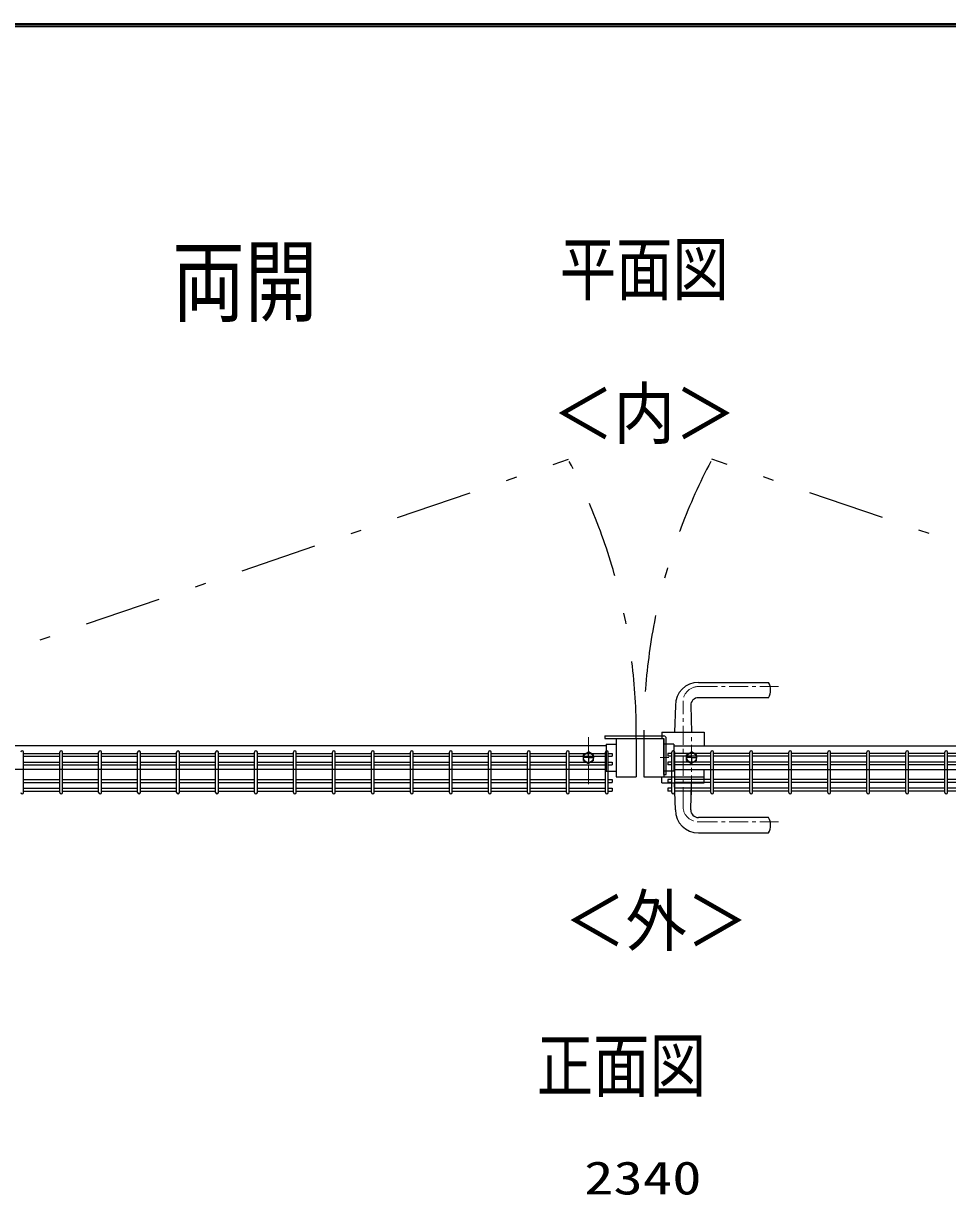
# Model space of a CAD drawing. Units: millimetres, scale not verified. Extents: x -4425 to 4425, y -3150 to 3150.
# Drawn here: x 837 to 2041, y 1398 to 2925 of the extents above; entities that cross this region are included whole.
import ezdxf
from ezdxf.enums import TextEntityAlignment as Align

# ---------------------------------------------------------------- set-up
doc = ezdxf.new("R2010")
doc.units = ezdxf.units.MM
doc.header["$LTSCALE"] = 20
doc.linetypes.add('USER1', pattern=[2, 1.25, -0.25, 0.25, -0.25])
doc.linetypes.add('USER3', pattern=[10.7, 5, -2.5, 0.7, -2.5])
for name, color, linetype, lineweight in [('0-0_WAKU', 7, 'Continuous', 25), ('0-2_外形線', 7, 'Continuous', 25), ('0-3_軸線', 1, 'USER1', 9), ('0-7_扉縦枠', 7, 'Continuous', 25), ('0-8_J200', 3, 'Continuous', 25), ('0-C_LAYER15', 1, 'Continuous', 25), ('1-0_ハッチング', 4, 'Continuous', 25), ('1-1_扉横枠', 7, 'Continuous', 25), ('1-3_丁番', 3, 'Continuous', 25)]:
    doc.layers.add(name, color=color, linetype=linetype, lineweight=lineweight)
doc.layers.add('1-4_D-TITLE', color=7, linetype='Continuous')
doc.layers.add('1-5_LAYER14', color=7, linetype='Continuous')
doc.styles.add('ＭＳ ゴシック', font='')
doc.styles.get('ＭＳ ゴシック').set_extended_font_data('MS Gothic')

msp = doc.modelspace()

# ---------------------------------------------------------------- linework, layer by layer
at = {"layer": '0-0_WAKU'}
msp.add_line((-4048.01, 2922.98), (4197.99, 2922.98), dxfattribs=at)
msp.add_lwpolyline([(-4050.01, 2924.98), (4199.99, 2924.98), (4199.99, -2925.02), (-4050.01, -2925.02)], close=True, dxfattribs=at)
msp.add_lwpolyline([(-4046.01, -2921.02), (-4046.01, 2920.98), (4195.99, 2920.98)], dxfattribs=at)
at = {"layer": '0-2_外形線'}
for p, q in [((1716.39, 2067.14), (1807.71, 2067.14)), ((1807.71, 2047.14), (1716.39, 2047.14)), ((1686.39, 2037.14), (1685.39, 2002.14)), ((1706.39, 2037.14), (1707.39, 2002.14)), ((1668.89, 2002.14), (1723.89, 2002.14)), ((1668.89, 2002.14), (1668.89, 1994.14)), ((1723.89, 2002.14), (1723.89, 1984.64)), ((1566.7, 1965.39), (1573.19, 1961.64)), ((1579.69, 1965.39), (1573.19, 1961.64)), ((1668.89, 1936.14), (1668.89, 1944.14)), ((1723.89, 1936.14), (1723.89, 1953.64)), ((1668.89, 1936.14), (1723.89, 1936.14)), ((1686.39, 1901.14), (1685.39, 1936.14)), ((1706.39, 1901.14), (1707.39, 1936.14)), ((1807.71, 1891.14), (1716.39, 1891.14)), ((1716.39, 1871.14), (1807.71, 1871.14))]:
    msp.add_line(p, q, dxfattribs=at)
for centre, radius, start, end in [((1716.39, 2037.14), 30, 90, 180), ((1790.39, 2057.14), 20, 330, 30), ((1716.39, 2037.14), 10, 90, 180), ((1716.39, 1901.14), 30, 180, 270), ((1716.39, 1901.14), 10, 180, 270), ((1790.39, 1881.14), 20, 330, 30)]:
    msp.add_arc(centre, radius, start, end, dxfattribs=at)
at = {"layer": '0-3_軸線'}
for p, q in [((1716.39, 2061.64), (1820.91, 2061.64)), ((1696.39, 1905.64), (1696.39, 2041.64)), ((1573.19, 1934.49), (1573.19, 1995.56)), ((1573.19, 1934.49), (1573.19, 1995.56)), ((1707.59, 1920.74), (1707.59, 1995.56)), ((1677.74, 1969.14), (1666.55, 1969.14)), ((1716.39, 1885.64), (1820.91, 1885.64))]:
    msp.add_line(p, q, dxfattribs=at)
for centre, start, end in [((1716.39, 2041.64), 90, 180), ((1716.39, 1905.64), 180, 270)]:
    msp.add_arc(centre, 20, start, end, dxfattribs=at)
at = {"layer": '0-7_扉縦枠'}
for p, q in [((1609.39, 1994.14), (1635.39, 1994.14)), ((1609.39, 1994.14), (1609.39, 1944.14)), ((1635.39, 1994.14), (1635.39, 1944.14)), ((1645.39, 1994.14), (1671.39, 1994.14)), ((1645.39, 1994.14), (1645.39, 1944.14)), ((1671.39, 1994.14), (1671.39, 1944.14)), ((1609.39, 1944.14), (1635.39, 1944.14)), ((1645.39, 1944.14), (1723.89, 1944.14))]:
    msp.add_line(p, q, dxfattribs=at)
at = {"layer": '0-8_J200'}
for p, q in [((837.35, 1923.84), (837.35, 1976.24)), ((837.35, 1974.44), (884.52, 1974.44)), ((837.35, 1970.84), (884.52, 1970.84)), ((884.52, 1923.84), (884.52, 1976.24)), ((888.12, 1923.84), (888.12, 1976.24)), ((888.12, 1974.44), (935.29, 1974.44)), ((888.12, 1970.84), (935.29, 1970.84)), ((935.29, 1923.84), (935.29, 1976.24)), ((938.89, 1923.84), (938.89, 1976.24)), ((938.89, 1974.44), (986.06, 1974.44)), ((938.89, 1970.84), (986.06, 1970.84)), ((986.06, 1923.84), (986.06, 1976.24)), ((989.66, 1923.84), (989.66, 1976.24)), ((989.66, 1974.44), (1036.83, 1974.44)), ((989.66, 1970.84), (1036.83, 1970.84)), ((1036.83, 1923.84), (1036.83, 1976.24)), ((1040.43, 1923.84), (1040.43, 1976.24)), ((1040.43, 1974.44), (1087.6, 1974.44)), ((1040.43, 1970.84), (1087.6, 1970.84)), ((1087.6, 1923.84), (1087.6, 1976.24)), ((1091.2, 1923.84), (1091.2, 1976.24)), ((1091.2, 1974.44), (1138.37, 1974.44)), ((1091.2, 1970.84), (1138.37, 1970.84)), ((1138.37, 1923.84), (1138.37, 1976.24)), ((1141.97, 1923.84), (1141.97, 1976.24)), ((1141.97, 1974.44), (1189.14, 1974.44)), ((1141.97, 1970.84), (1189.14, 1970.84)), ((1189.14, 1923.84), (1189.14, 1976.24)), ((1192.74, 1923.84), (1192.74, 1976.24)), ((1192.74, 1974.44), (1239.91, 1974.44)), ((1192.74, 1970.84), (1239.91, 1970.84)), ((1239.91, 1923.84), (1239.91, 1976.24)), ((1243.51, 1923.84), (1243.51, 1976.24)), ((1243.51, 1974.44), (1290.68, 1974.44)), ((1243.51, 1970.84), (1290.68, 1970.84)), ((1290.68, 1923.84), (1290.68, 1976.24)), ((1294.28, 1923.84), (1294.28, 1976.24)), ((1294.28, 1974.44), (1341.45, 1974.44)), ((1294.28, 1970.84), (1341.45, 1970.84)), ((1341.45, 1923.84), (1341.45, 1976.24)), ((1345.05, 1923.84), (1345.05, 1976.24)), ((1345.05, 1974.44), (1392.22, 1974.44)), ((1345.05, 1970.84), (1392.22, 1970.84)), ((1392.22, 1923.84), (1392.22, 1976.24)), ((1395.82, 1923.84), (1395.82, 1976.24)), ((1395.82, 1974.44), (1442.99, 1974.44)), ((1395.82, 1970.84), (1442.99, 1970.84)), ((1442.99, 1923.84), (1442.99, 1976.24)), ((1446.59, 1923.84), (1446.59, 1976.24)), ((1446.59, 1974.44), (1493.75, 1974.44)), ((1446.59, 1970.84), (1493.75, 1970.84)), ((1493.75, 1923.84), (1493.75, 1976.24)), ((1497.35, 1923.84), (1497.35, 1976.24)), ((1497.35, 1974.44), (1544.52, 1974.44)), ((1497.35, 1970.84), (1544.52, 1970.84)), ((1544.52, 1923.84), (1544.52, 1976.24)), ((1548.12, 1923.84), (1548.12, 1976.24)), ((1548.12, 1974.44), (1595.29, 1974.44)), ((1548.12, 1970.84), (1595.29, 1970.84)), ((1595.29, 1923.84), (1595.29, 1976.24)), ((1598.89, 1923.84), (1598.89, 1976.24)), ((1598.89, 1974.44), (1604.09, 1974.44)), ((1598.89, 1970.84), (1604.09, 1970.84)), ((1604.09, 1974.44), (1604.09, 1970.84)), ((1676.69, 1974.44), (1676.69, 1970.84)), ((1681.89, 1974.44), (1676.69, 1974.44)), ((1681.89, 1970.84), (1676.69, 1970.84)), ((1681.89, 1923.84), (1681.89, 1976.24)), ((1685.49, 1923.84), (1685.49, 1976.24)), ((1732.66, 1974.44), (1685.49, 1974.44)), ((1732.66, 1970.84), (1685.49, 1970.84)), ((1732.66, 1923.84), (1732.66, 1976.24)), ((1736.26, 1923.84), (1736.26, 1976.24)), ((1783.43, 1974.44), (1736.26, 1974.44)), ((1783.43, 1970.84), (1736.26, 1970.84)), ((1783.43, 1923.84), (1783.43, 1976.24)), ((1787.03, 1923.84), (1787.03, 1976.24)), ((1834.2, 1974.44), (1787.03, 1974.44)), ((1834.2, 1970.84), (1787.03, 1970.84)), ((1834.2, 1923.84), (1834.2, 1976.24)), ((1837.8, 1923.84), (1837.8, 1976.24)), ((1884.97, 1974.44), (1837.8, 1974.44)), ((1884.97, 1970.84), (1837.8, 1970.84)), ((1884.97, 1923.84), (1884.97, 1976.24)), ((1888.57, 1923.84), (1888.57, 1976.24)), ((1935.74, 1974.44), (1888.57, 1974.44)), ((1935.74, 1970.84), (1888.57, 1970.84)), ((1935.74, 1923.84), (1935.74, 1976.24)), ((1939.34, 1923.84), (1939.34, 1976.24)), ((1986.51, 1974.44), (1939.34, 1974.44)), ((1986.51, 1970.84), (1939.34, 1970.84)), ((1986.51, 1923.84), (1986.51, 1976.24)), ((1990.11, 1923.84), (1990.11, 1976.24)), ((2037.28, 1974.44), (1990.11, 1974.44)), ((2037.28, 1970.84), (1990.11, 1970.84)), ((2037.28, 1923.84), (2037.28, 1976.24)), ((2040.88, 1923.84), (2040.88, 1976.24)), ((2088.05, 1974.44), (2040.88, 1974.44)), ((2088.05, 1970.84), (2040.88, 1970.84)), ((837.35, 1963.14), (884.52, 1963.14)), ((837.35, 1959.54), (884.52, 1959.54)), ((888.12, 1963.14), (935.29, 1963.14)), ((888.12, 1959.54), (935.29, 1959.54)), ((938.89, 1963.14), (986.06, 1963.14)), ((938.89, 1959.54), (986.06, 1959.54)), ((989.66, 1963.14), (1036.83, 1963.14)), ((989.66, 1959.54), (1036.83, 1959.54)), ((1040.43, 1963.14), (1087.6, 1963.14)), ((1040.43, 1959.54), (1087.6, 1959.54)), ((1091.2, 1963.14), (1138.37, 1963.14)), ((1091.2, 1959.54), (1138.37, 1959.54)), ((1141.97, 1963.14), (1189.14, 1963.14)), ((1141.97, 1959.54), (1189.14, 1959.54)), ((1192.74, 1963.14), (1239.91, 1963.14)), ((1192.74, 1959.54), (1239.91, 1959.54)), ((1243.51, 1963.14), (1290.68, 1963.14)), ((1243.51, 1959.54), (1290.68, 1959.54)), ((1294.28, 1963.14), (1341.45, 1963.14)), ((1294.28, 1959.54), (1341.45, 1959.54)), ((1345.05, 1963.14), (1392.22, 1963.14)), ((1345.05, 1959.54), (1392.22, 1959.54)), ((1395.82, 1963.14), (1442.99, 1963.14)), ((1395.82, 1959.54), (1442.99, 1959.54)), ((1446.59, 1963.14), (1493.75, 1963.14)), ((1446.59, 1959.54), (1493.75, 1959.54)), ((1497.35, 1963.14), (1544.52, 1963.14)), ((1497.35, 1959.54), (1544.52, 1959.54)), ((1548.12, 1963.14), (1595.29, 1963.14)), ((1548.12, 1959.54), (1595.29, 1959.54)), ((1598.89, 1963.14), (1604.09, 1963.14)), ((1598.89, 1959.54), (1604.09, 1959.54)), ((1604.09, 1963.14), (1604.09, 1959.54)), ((1676.69, 1963.14), (1676.69, 1959.54)), ((1681.89, 1963.14), (1676.69, 1963.14)), ((1681.89, 1959.54), (1676.69, 1959.54)), ((1732.66, 1963.14), (1685.49, 1963.14)), ((1732.66, 1959.54), (1685.49, 1959.54)), ((1783.43, 1963.14), (1736.26, 1963.14)), ((1783.43, 1959.54), (1736.26, 1959.54)), ((1834.2, 1963.14), (1787.03, 1963.14)), ((1834.2, 1959.54), (1787.03, 1959.54)), ((1884.97, 1963.14), (1837.8, 1963.14)), ((1884.97, 1959.54), (1837.8, 1959.54)), ((1935.74, 1963.14), (1888.57, 1963.14)), ((1935.74, 1959.54), (1888.57, 1959.54)), ((1986.51, 1963.14), (1939.34, 1963.14)), ((1986.51, 1959.54), (1939.34, 1959.54)), ((2037.28, 1963.14), (1990.11, 1963.14)), ((2037.28, 1959.54), (1990.11, 1959.54)), ((2088.05, 1963.14), (2040.88, 1963.14)), ((2088.05, 1959.54), (2040.88, 1959.54)), ((837.35, 1940.54), (884.52, 1940.54)), ((888.12, 1940.54), (935.29, 1940.54)), ((938.89, 1940.54), (986.06, 1940.54)), ((989.66, 1940.54), (1036.83, 1940.54)), ((1040.43, 1940.54), (1087.6, 1940.54)), ((1091.2, 1940.54), (1138.37, 1940.54)), ((1141.97, 1940.54), (1189.14, 1940.54)), ((1192.74, 1940.54), (1239.91, 1940.54)), ((1243.51, 1940.54), (1290.68, 1940.54)), ((1294.28, 1940.54), (1341.45, 1940.54)), ((1345.05, 1940.54), (1392.22, 1940.54)), ((1395.82, 1940.54), (1442.99, 1940.54)), ((1446.59, 1940.54), (1493.75, 1940.54)), ((1497.35, 1940.54), (1544.52, 1940.54)), ((1548.12, 1940.54), (1595.29, 1940.54)), ((1598.89, 1940.54), (1604.09, 1940.54)), ((1604.09, 1940.54), (1604.09, 1936.94)), ((1676.69, 1940.54), (1676.69, 1936.94)), ((1681.89, 1940.54), (1676.69, 1940.54)), ((1732.66, 1940.54), (1685.49, 1940.54)), ((1783.43, 1940.54), (1736.26, 1940.54)), ((1834.2, 1940.54), (1787.03, 1940.54)), ((1884.97, 1940.54), (1837.8, 1940.54)), ((1935.74, 1940.54), (1888.57, 1940.54)), ((1986.51, 1940.54), (1939.34, 1940.54)), ((2037.28, 1940.54), (1990.11, 1940.54)), ((2088.05, 1940.54), (2040.88, 1940.54)), ((837.35, 1936.94), (884.52, 1936.94)), ((837.35, 1929.24), (884.52, 1929.24)), ((837.35, 1925.64), (884.52, 1925.64)), ((888.12, 1936.94), (935.29, 1936.94)), ((888.12, 1929.24), (935.29, 1929.24)), ((888.12, 1925.64), (935.29, 1925.64)), ((938.89, 1936.94), (986.06, 1936.94)), ((938.89, 1929.24), (986.06, 1929.24)), ((938.89, 1925.64), (986.06, 1925.64)), ((989.66, 1936.94), (1036.83, 1936.94)), ((989.66, 1929.24), (1036.83, 1929.24)), ((989.66, 1925.64), (1036.83, 1925.64)), ((1040.43, 1936.94), (1087.6, 1936.94)), ((1040.43, 1929.24), (1087.6, 1929.24)), ((1040.43, 1925.64), (1087.6, 1925.64)), ((1091.2, 1936.94), (1138.37, 1936.94)), ((1091.2, 1929.24), (1138.37, 1929.24)), ((1091.2, 1925.64), (1138.37, 1925.64)), ((1141.97, 1936.94), (1189.14, 1936.94)), ((1141.97, 1929.24), (1189.14, 1929.24)), ((1141.97, 1925.64), (1189.14, 1925.64)), ((1192.74, 1936.94), (1239.91, 1936.94)), ((1192.74, 1929.24), (1239.91, 1929.24)), ((1192.74, 1925.64), (1239.91, 1925.64)), ((1243.51, 1936.94), (1290.68, 1936.94)), ((1243.51, 1929.24), (1290.68, 1929.24)), ((1243.51, 1925.64), (1290.68, 1925.64)), ((1294.28, 1936.94), (1341.45, 1936.94)), ((1294.28, 1929.24), (1341.45, 1929.24)), ((1294.28, 1925.64), (1341.45, 1925.64)), ((1345.05, 1936.94), (1392.22, 1936.94)), ((1345.05, 1929.24), (1392.22, 1929.24)), ((1345.05, 1925.64), (1392.22, 1925.64)), ((1395.82, 1936.94), (1442.99, 1936.94)), ((1395.82, 1929.24), (1442.99, 1929.24)), ((1395.82, 1925.64), (1442.99, 1925.64)), ((1446.59, 1936.94), (1493.75, 1936.94)), ((1446.59, 1929.24), (1493.75, 1929.24)), ((1446.59, 1925.64), (1493.75, 1925.64)), ((1497.35, 1936.94), (1544.52, 1936.94)), ((1497.35, 1929.24), (1544.52, 1929.24)), ((1497.35, 1925.64), (1544.52, 1925.64)), ((1548.12, 1936.94), (1595.29, 1936.94)), ((1548.12, 1929.24), (1595.29, 1929.24)), ((1548.12, 1925.64), (1595.29, 1925.64)), ((1598.89, 1936.94), (1604.09, 1936.94)), ((1598.89, 1929.24), (1604.09, 1929.24)), ((1598.89, 1925.64), (1604.09, 1925.64)), ((1604.09, 1929.24), (1604.09, 1925.64)), ((1681.89, 1936.94), (1676.69, 1936.94)), ((1676.69, 1929.24), (1676.69, 1925.64)), ((1681.89, 1929.24), (1676.69, 1929.24)), ((1681.89, 1925.64), (1676.69, 1925.64)), ((1732.66, 1936.94), (1685.49, 1936.94)), ((1732.66, 1929.24), (1685.49, 1929.24)), ((1732.66, 1925.64), (1685.49, 1925.64)), ((1783.43, 1936.94), (1736.26, 1936.94)), ((1783.43, 1929.24), (1736.26, 1929.24)), ((1783.43, 1925.64), (1736.26, 1925.64)), ((1834.2, 1936.94), (1787.03, 1936.94)), ((1834.2, 1929.24), (1787.03, 1929.24)), ((1834.2, 1925.64), (1787.03, 1925.64)), ((1884.97, 1936.94), (1837.8, 1936.94)), ((1884.97, 1929.24), (1837.8, 1929.24)), ((1884.97, 1925.64), (1837.8, 1925.64)), ((1935.74, 1936.94), (1888.57, 1936.94)), ((1935.74, 1929.24), (1888.57, 1929.24)), ((1935.74, 1925.64), (1888.57, 1925.64)), ((1986.51, 1936.94), (1939.34, 1936.94)), ((1986.51, 1929.24), (1939.34, 1929.24)), ((1986.51, 1925.64), (1939.34, 1925.64)), ((2037.28, 1936.94), (1990.11, 1936.94)), ((2037.28, 1929.24), (1990.11, 1929.24)), ((2037.28, 1925.64), (1990.11, 1925.64)), ((2088.05, 1936.94), (2040.88, 1936.94)), ((2088.05, 1929.24), (2040.88, 1929.24)), ((2088.05, 1925.64), (2040.88, 1925.64))]:
    msp.add_line(p, q, dxfattribs=at)
for centre, start, end in [((835.55, 1976.24), 0, 180), ((886.32, 1976.24), 0, 180), ((937.09, 1976.24), 0, 180), ((987.86, 1976.24), 0, 180), ((1038.63, 1976.24), 0, 180), ((1089.4, 1976.24), 0, 180), ((1140.17, 1976.24), 0, 180), ((1190.94, 1976.24), 0, 180), ((1241.71, 1976.24), 0, 180), ((1292.48, 1976.24), 0, 180), ((1343.25, 1976.24), 0, 180), ((1394.02, 1976.24), 0, 180), ((1444.79, 1976.24), 0, 180), ((1495.55, 1976.24), 0, 180), ((1546.32, 1976.24), 0, 180), ((1597.09, 1976.24), 0, 180), ((1683.69, 1976.24), 0, 180), ((1734.46, 1976.24), 0, 180), ((1785.23, 1976.24), 0, 180), ((1836, 1976.24), 0, 180), ((1886.77, 1976.24), 0, 180), ((1937.54, 1976.24), 0, 180), ((1988.31, 1976.24), 0, 180), ((2039.08, 1976.24), 0, 180), ((835.55, 1923.84), 180, 0), ((886.32, 1923.84), 180, 0), ((937.09, 1923.84), 180, 0), ((987.86, 1923.84), 180, 0), ((1038.63, 1923.84), 180, 0), ((1089.4, 1923.84), 180, 0), ((1140.17, 1923.84), 180, 0), ((1190.94, 1923.84), 180, 0), ((1241.71, 1923.84), 180, 0), ((1292.48, 1923.84), 180, 0), ((1343.25, 1923.84), 180, 0), ((1394.02, 1923.84), 180, 0), ((1444.79, 1923.84), 180, 0), ((1495.55, 1923.84), 180, 0), ((1546.32, 1923.84), 180, 0), ((1597.09, 1923.84), 180, 0), ((1683.69, 1923.84), 180, 0), ((1734.46, 1923.84), 180, 0), ((1785.23, 1923.84), 180, 0), ((1836, 1923.84), 180, 0), ((1886.77, 1923.84), 180, 0), ((1937.54, 1923.84), 180, 0), ((1988.31, 1923.84), 180, 0), ((2039.08, 1923.84), 180, 0)]:
    msp.add_arc(centre, 1.8, start, end, dxfattribs=at)
at = {"layer": '1-0_ハッチング', "linetype": 'USER3'}
for p, q in [((514.52, 2004.82), (1547.1, 2357.6)), ((2766.27, 2004.82), (1733.69, 2357.6))]:
    msp.add_line(p, q, dxfattribs=at)
for centre, start, end in [((878.89, 2002.28), 359.39699, 27.77844), ((2401.9, 2002.28), 152.22156, 180.60301)]:
    msp.add_arc(centre, 756.55, start, end, dxfattribs=at)
at = {"layer": '1-1_扉横枠'}
for p, q in [((1596.39, 1986.59), (1596.39, 1951.69)), ((1596.39, 1986.59), (1609.39, 1986.59)), ((1684.39, 1986.59), (1671.39, 1986.59)), ((1684.39, 1986.59), (1684.39, 1951.69)), ((1596.39, 1984.64), (582.39, 1984.64)), ((1566.7, 1972.89), (1573.19, 1976.64)), ((1566.7, 1965.39), (1566.7, 1972.89)), ((1579.69, 1972.89), (1573.19, 1976.64)), ((1573.19, 1969.32), (1573.19, 1975.73)), ((1579.69, 1965.39), (1579.69, 1972.89)), ((1684.39, 1984.64), (2698.39, 1984.64)), ((1701.1, 1972.89), (1707.59, 1976.64)), ((1701.1, 1965.39), (1701.1, 1972.89)), ((1714.09, 1972.89), (1707.59, 1976.64)), ((1707.59, 1969.32), (1707.59, 1975.73)), ((1714.09, 1965.39), (1714.09, 1972.89)), ((1573.01, 1969.14), (1566.61, 1969.14)), ((1573.1, 1969.14), (1573.28, 1969.14)), ((1573.19, 1969.05), (1573.19, 1969.23)), ((1573.19, 1968.96), (1573.19, 1962.55)), ((1573.37, 1969.14), (1579.78, 1969.14)), ((1707.41, 1969.14), (1701.01, 1969.14)), ((1701.1, 1965.39), (1707.59, 1961.64)), ((1707.5, 1969.14), (1707.68, 1969.14)), ((1707.59, 1969.05), (1707.59, 1969.23)), ((1707.59, 1968.96), (1707.59, 1962.55)), ((1714.09, 1965.39), (1707.59, 1961.64)), ((1707.77, 1969.14), (1714.18, 1969.14)), ((1596.39, 1953.64), (582.39, 1953.64)), ((1596.39, 1951.69), (1609.39, 1951.69)), ((1684.39, 1951.69), (1671.39, 1951.69)), ((1684.39, 1953.64), (2698.39, 1953.64))]:
    msp.add_line(p, q, dxfattribs=at)
for centre in [(1573.19, 1969.14), (1707.59, 1969.14)]:
    msp.add_circle(centre, 6.5, dxfattribs=at)
at = {"layer": '1-3_丁番'}
for p, q in [((1594.59, 1997.34), (1671.39, 1997.34)), ((1594.59, 1997.34), (1594.59, 1994.14)), ((1594.59, 1994.14), (1671.39, 1994.14)), ((1671.39, 1947.34), (1671.39, 1994.14)), ((1674.59, 1947.34), (1674.59, 1994.14)), ((1671.39, 1947.34), (1674.59, 1947.34))]:
    msp.add_line(p, q, dxfattribs=at)
msp.add_arc((1671.39, 1994.14), 3.2, 0, 90, dxfattribs=at)

# ---------------------------------------------------------------- texts
at = {"layer": '0-2_外形線', "style": 'ＭＳ ゴシック', "width": 0.9}
for s, p in [('＜内＞', (1526.36, 2365.05)), ('＜外＞', (1541.8, 1704.89))]:
    msp.add_text(s, height=64.96, dxfattribs=at).set_placement(p, align=Align.BOTTOM_LEFT)
at = {"layer": '0-C_LAYER15', "color": 3, "style": 'ＭＳ ゴシック', "width": 1.3}
msp.add_text('2340', height=43.26, dxfattribs=at).set_placement((1567.54, 1387.39), align=Align.BOTTOM_LEFT)
at = {"layer": '1-4_D-TITLE', "style": 'ＭＳ ゴシック', "width": 0.8}
for s, p in [('平面図', (1535.72, 2551.5)), ('正面図', (1505.93, 1514.44))]:
    msp.add_text(s, height=67.3, dxfattribs=at).set_placement(p, align=Align.BOTTOM_LEFT)
at = {"layer": '1-5_LAYER14', "style": 'ＭＳ ゴシック', "width": 0.8}
msp.add_text('両開', height=86.59, dxfattribs=at).set_placement((1031.26, 2519.95), align=Align.BOTTOM_LEFT)

doc.saveas('drawing.dxf')
